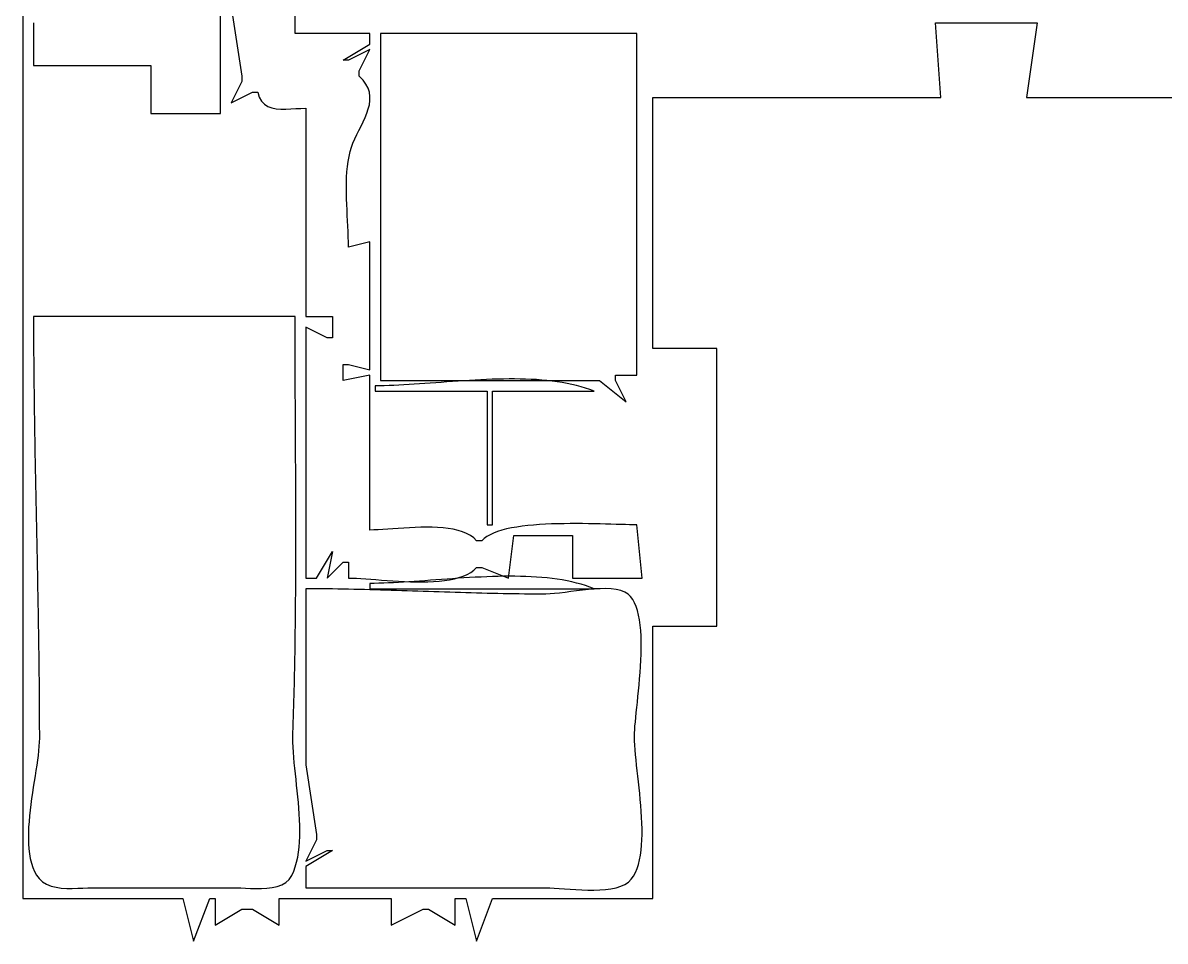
# Model space of a CAD drawing. Header units: metres. Extents: x 259 to 989, y 166 to 626.
# Drawn here: x 259 to 473, y 166 to 338 of the extents above; entities that cross this region are included whole.
import ezdxf

# ---------------------------------------------------------------- set-up
doc = ezdxf.new("R2010")
doc.units = ezdxf.units.M

msp = doc.modelspace()

# ---------------------------------------------------------------- linework, layer by layer
for p, q in [((310, 336), (310, 405)), ((259, 404), (259, 174)), ((296, 321), (296, 402)), ((298, 341), (300, 328)), ((261.0038, 336.0039), (261.0027, 335.0031)), ((261.0051, 337.0047), (261.0038, 336.0039)), ((261.0065, 338.0056), (261.0051, 337.0047)), ((324, 336), (310, 336)), ((324, 334), (324, 336)), ((326, 336), (326, 271)), ((374, 336), (326, 336)), ((374, 272), (374, 336)), ((431, 324), (430, 338)), ((430, 338), (449, 338)), ((449, 338), (447, 324)), ((261.0017, 334.0024), (261.001, 333.0017)), ((261.0027, 335.0031), (261.0017, 334.0024)), ((319, 331), (324, 334)), ((261.0004, 332.001), (261.0001, 331.0005)), ((261.001, 333.0017), (261.0004, 332.001)), ((324, 333), (320, 331)), ((322, 329), (324, 333)), ((261.0001, 331.0005), (261, 330)), ((261, 330), (283, 330)), ((283, 330), (283, 321)), ((320, 331), (319, 331)), ((300, 328), (300, 327)), ((322, 328), (322, 329)), ((322.7314, 327.2715), (322, 328)), ((300, 327), (298, 323)), ((323.2848, 326.5299), (322.7314, 327.2715)), ((323.6753, 325.7763), (323.2848, 326.5299)), ((323.9181, 325.012), (323.6753, 325.7763)), ((298, 323), (302, 325)), ((302, 325), (303, 325)), ((303, 325), (303.2973, 324.0551)), ((303.2973, 324.0551), (303.7273, 323.3135)), ((303.7273, 323.3135), (304.275, 322.7522)), ((323.9122, 322.6681), (324.0213, 323.4567)), ((324.0284, 324.2384), (323.9181, 325.012)), ((324.0213, 323.4567), (324.0284, 324.2384)), ((377, 277), (377, 324)), ((377, 324), (431, 324)), ((447, 324), (497, 324)), ((283, 321), (296, 321)), ((304.275, 322.7522), (304.9251, 322.348)), ((304.9251, 322.348), (305.6626, 322.0778)), ((305.6626, 322.0778), (306.4723, 321.9186)), ((306.4723, 321.9186), (307.3391, 321.8472)), ((307.3391, 321.8472), (308.2479, 321.8406)), ((308.2479, 321.8406), (309.1835, 321.8757)), ((309.1835, 321.8757), (310.1308, 321.9293)), ((310.1308, 321.9293), (311.0746, 321.9784)), ((311.0746, 321.9784), (312, 322)), ((312, 322), (312, 283)), ((323.1237, 320.2744), (323.4481, 321.0757)), ((323.4481, 321.0757), (323.716, 321.8741)), ((323.716, 321.8741), (323.9122, 322.6681)), ((322.3657, 318.6679), (322.7578, 319.4714)), ((322.7578, 319.4714), (323.1237, 320.2744)), ((321.184, 316.268), (321.5637, 317.065)), ((321.5637, 317.065), (321.9626, 317.8654)), ((321.9626, 317.8654), (322.3657, 318.6679)), ((320.3132, 313.9104), (320.5436, 314.6894)), ((320.5436, 314.6894), (320.839, 315.4757)), ((320.839, 315.4757), (321.184, 316.268)), ((319.9434, 312.0395), (320.1077, 312.986)), ((320.1077, 312.986), (320.3132, 313.9105)), ((319.7239, 310.0906), (319.8166, 311.0735)), ((319.8166, 311.0735), (319.9434, 312.0395)), ((319.6261, 308.0844), (319.6615, 309.0934)), ((319.6615, 309.0934), (319.7239, 310.0906)), ((319.6139, 307.0662), (319.6261, 308.0844)), ((319.6216, 306.0415), (319.6139, 307.0662)), ((319.6454, 305.0128), (319.6216, 306.0415)), ((319.6818, 303.9826), (319.6454, 305.0128)), ((319.7272, 302.9536), (319.6818, 303.9826)), ((319.7782, 301.9283), (319.7272, 302.9536)), ((319.8311, 300.9094), (319.7782, 301.9283)), ((319.8824, 299.8994), (319.8311, 300.9094)), ((319.9285, 298.9008), (319.8824, 299.8994)), ((319.9658, 297.9164), (319.9285, 298.9008)), ((319.9908, 296.9485), (319.9658, 297.9164)), ((320, 296), (319.9908, 296.9485)), ((324, 297), (320, 296)), ((324, 273), (324, 297)), ((261, 283), (261.0005, 281.9972)), ((310, 283), (261, 283)), ((310.0002, 282.0006), (310, 283)), ((312, 283), (317, 283)), ((317, 283), (317, 279)), ((261.0005, 281.9972), (261.002, 280.9946)), ((261.002, 280.9946), (261.0045, 279.992)), ((310.001, 281.0011), (310.0002, 282.0006)), ((310.0022, 280.0016), (310.001, 281.0011)), ((316, 279), (312, 281)), ((312, 281), (312, 234)), ((261.0045, 279.992), (261.008, 278.9896)), ((261.008, 278.9896), (261.0125, 277.9872)), ((310.0039, 279.002), (310.0022, 280.0016)), ((310.006, 278.0023), (310.0039, 279.002)), ((317, 279), (316, 279)), ((261.0125, 277.9872), (261.0178, 276.9849)), ((261.0178, 276.9849), (261.0241, 275.9827)), ((310.0085, 277.0026), (310.006, 278.0023)), ((310.0114, 276.0028), (310.0085, 277.0026)), ((389, 277), (377, 277)), ((389, 225), (389, 277)), ((261.0241, 275.9827), (261.0312, 274.9806)), ((261.0312, 274.9806), (261.0391, 273.9785)), ((261.0391, 273.9785), (261.0479, 272.9765)), ((310.0146, 275.0029), (310.0114, 276.0028)), ((310.0181, 274.003), (310.0146, 275.0029)), ((310.022, 273.003), (310.0181, 274.003)), ((319, 271), (319, 274)), ((319, 274), (320, 274)), ((320, 274), (324, 273)), ((261.0479, 272.9765), (261.0574, 271.9747)), ((261.0574, 271.9747), (261.0677, 270.9729)), ((310.0261, 272.003), (310.022, 273.003)), ((310.0304, 271.0029), (310.0261, 272.003)), ((324, 272), (319, 271)), ((324, 243), (324, 272)), ((370, 271), (370, 272)), ((370, 272), (374, 272)), ((261.0677, 270.9729), (261.0787, 269.9711)), ((261.0787, 269.9711), (261.0905, 268.9695)), ((310.035, 270.0028), (310.0304, 271.0029)), ((310.0398, 269.0026), (310.035, 270.0028)), ((325.8468, 270.0058), (325, 270)), ((325, 270), (325, 269)), ((326.7158, 270.0226), (325.8468, 270.0058)), ((326, 271), (367, 271)), ((327.6058, 270.0495), (326.7158, 270.0226)), ((328.5155, 270.0855), (327.6058, 270.0495)), ((329.4439, 270.1298), (328.5155, 270.0855)), ((330.3896, 270.1813), (329.4439, 270.1298)), ((331.3515, 270.2391), (330.3896, 270.1813)), ((332.3284, 270.3024), (331.3515, 270.2391)), ((333.3191, 270.3701), (332.3284, 270.3024)), ((334.3225, 270.4414), (333.3191, 270.3701)), ((335.3374, 270.5152), (334.3225, 270.4414)), ((336.3625, 270.5908), (335.3374, 270.5152)), ((337.3967, 270.667), (336.3625, 270.5908)), ((338.4388, 270.7431), (337.3967, 270.667)), ((339.4876, 270.818), (338.4388, 270.7431)), ((340.5419, 270.8909), (339.4876, 270.818)), ((341.6005, 270.9607), (340.5419, 270.8909)), ((342.6623, 271.0267), (341.6005, 270.9607)), ((343.726, 271.0877), (342.6623, 271.0267)), ((344.7905, 271.143), (343.726, 271.0877)), ((345.8546, 271.1915), (344.7905, 271.143)), ((346.9171, 271.2323), (345.8546, 271.1915)), ((347.9767, 271.2646), (346.9171, 271.2323)), ((349.0324, 271.2873), (347.9767, 271.2646)), ((350.0829, 271.2995), (349.0324, 271.2873)), ((351.1271, 271.3003), (350.0829, 271.2995)), ((352.1637, 271.2888), (351.1271, 271.3003)), ((353.1916, 271.264), (352.1637, 271.2888)), ((354.2095, 271.225), (353.1916, 271.264)), ((355.2164, 271.1709), (354.2095, 271.225)), ((356.211, 271.1006), (355.2164, 271.1709)), ((357.192, 271.0134), (356.211, 271.1006)), ((358.1584, 270.9082), (357.192, 271.0134)), ((359.109, 270.7841), (358.1584, 270.9082)), ((360.0425, 270.6403), (359.109, 270.7841)), ((360.9577, 270.4757), (360.0425, 270.6403)), ((361.8536, 270.2894), (360.9577, 270.4757)), ((362.7288, 270.0804), (361.8536, 270.2894)), ((363.5823, 269.848), (362.7288, 270.0804)), ((364.4127, 269.591), (363.5823, 269.848)), ((367, 271), (372, 267)), ((372, 267), (370, 271)), ((261.0905, 268.9695), (261.1029, 267.9679)), ((261.1029, 267.9679), (261.1159, 266.9664)), ((310.0447, 268.0024), (310.0398, 269.0026)), ((310.0498, 267.0021), (310.0447, 268.0024)), ((325, 269), (346, 269)), ((346, 269), (346, 244)), ((347, 244), (347, 269)), ((347, 269), (366, 269)), ((365.219, 269.3087), (364.4127, 269.591)), ((366, 269), (365.219, 269.3087)), ((261.1159, 266.9664), (261.1296, 265.965)), ((261.1296, 265.965), (261.1439, 264.9637)), ((310.055, 266.0018), (310.0498, 267.0021)), ((310.0603, 265.0014), (310.055, 266.0018)), ((261.1439, 264.9637), (261.1587, 263.9624)), ((261.1587, 263.9624), (261.1741, 262.9612)), ((310.0657, 264.001), (310.0603, 265.0014)), ((310.0711, 263.0006), (310.0657, 264.001)), ((261.1741, 262.9612), (261.19, 261.9601)), ((261.19, 261.9601), (261.2064, 260.9591)), ((310.0766, 262.0002), (310.0711, 263.0006)), ((310.082, 260.9997), (310.0766, 262.0002)), ((261.2064, 260.9591), (261.2232, 259.9581)), ((261.2232, 259.9581), (261.2405, 258.9572)), ((261.2405, 258.9572), (261.2582, 257.9564)), ((310.0874, 259.9992), (310.082, 260.9997)), ((310.0927, 258.9986), (310.0874, 259.9992)), ((310.098, 257.9981), (310.0927, 258.9986)), ((261.2582, 257.9564), (261.2763, 256.9556)), ((261.2763, 256.9556), (261.2947, 255.955)), ((310.1031, 256.9975), (310.098, 257.9981)), ((310.1082, 255.9969), (310.1031, 256.9975)), ((261.2947, 255.955), (261.3135, 254.9543)), ((261.3135, 254.9543), (261.3326, 253.9538)), ((310.113, 254.9963), (310.1082, 255.9969)), ((310.1177, 253.9957), (310.113, 254.9963)), ((261.3326, 253.9538), (261.352, 252.9533)), ((261.352, 252.9533), (261.3716, 251.9529)), ((310.1221, 252.9951), (310.1177, 253.9957)), ((310.1264, 251.9944), (310.1221, 252.9951)), ((261.3716, 251.9529), (261.3914, 250.9526)), ((261.3914, 250.9526), (261.4115, 249.9523)), ((310.1303, 250.9938), (310.1264, 251.9944)), ((310.134, 249.9932), (310.1303, 250.9938)), ((261.4115, 249.9523), (261.4317, 248.9521)), ((261.4317, 248.9521), (261.452, 247.952)), ((310.1374, 248.9925), (310.134, 249.9932)), ((310.1404, 247.9919), (310.1374, 248.9925)), ((261.452, 247.952), (261.4725, 246.9519)), ((261.4725, 246.9519), (261.4931, 245.9519)), ((310.1431, 246.9912), (310.1404, 247.9919)), ((310.1454, 245.9906), (310.1431, 246.9912)), ((261.4931, 245.9519), (261.5137, 244.9519)), ((261.5137, 244.9519), (261.5344, 243.952)), ((310.1473, 244.99), (310.1454, 245.9906)), ((310.1487, 243.9894), (310.1473, 244.99)), ((310.1497, 242.9888), (310.1487, 243.9894)), ((346, 244), (347, 244)), ((355.7848, 244.021), (354.6724, 243.937)), ((356.9182, 244.0875), (355.7848, 244.021)), ((358.0671, 244.1379), (356.9182, 244.0875)), ((359.226, 244.1737), (358.0671, 244.1379)), ((360.3891, 244.1964), (359.226, 244.1737)), ((361.551, 244.2077), (360.3891, 244.1964)), ((362.706, 244.209), (361.551, 244.2077)), ((363.8486, 244.2018), (362.706, 244.209)), ((364.9732, 244.1877), (363.8486, 244.2018)), ((366.0742, 244.1681), (364.9732, 244.1877)), ((367.146, 244.1447), (366.0742, 244.1681)), ((368.1831, 244.1189), (367.146, 244.1447)), ((369.1798, 244.0922), (368.1831, 244.1189)), ((370.1305, 244.0662), (369.1798, 244.0922)), ((371.0298, 244.0425), (370.1305, 244.0662)), ((371.8719, 244.0224), (371.0298, 244.0425)), ((372.6514, 244.0077), (371.8719, 244.0224)), ((373.3626, 243.9997), (372.6514, 244.0077)), ((374, 244), (373.3626, 243.9997)), ((375, 234), (374, 244)), ((261.5344, 243.952), (261.555, 242.9522)), ((261.555, 242.9522), (261.5757, 241.9524)), ((261.5757, 241.9524), (261.5963, 240.9527)), ((310.1502, 241.9882), (310.1497, 242.9888)), ((310.1502, 240.9876), (310.1502, 241.9882)), ((324.751, 243.0124), (324, 243)), ((325.5675, 243.0466), (324.751, 243.0124)), ((326.4419, 243.0977), (325.5675, 243.0466)), ((327.3666, 243.1611), (326.4419, 243.0977)), ((328.334, 243.2321), (327.3666, 243.1611)), ((329.3367, 243.3058), (328.334, 243.2321)), ((330.367, 243.3776), (329.3367, 243.3058)), ((331.4174, 243.4426), (330.367, 243.3776)), ((332.4803, 243.4963), (331.4174, 243.4426)), ((333.5482, 243.5338), (332.4803, 243.4963)), ((334.6136, 243.5504), (333.5482, 243.5338)), ((335.6687, 243.5414), (334.6136, 243.5504)), ((336.7062, 243.502), (335.6687, 243.5414)), ((337.7184, 243.4276), (336.7062, 243.502)), ((338.6979, 243.3132), (337.7184, 243.4276)), ((339.6369, 243.1544), (338.6979, 243.3132)), ((340.528, 242.9462), (339.6369, 243.1544)), ((341.3636, 242.684), (340.528, 242.9462)), ((342.1361, 242.363), (341.3636, 242.684)), ((342.8381, 241.9784), (342.1361, 242.363)), ((343.4619, 241.5257), (342.8381, 241.9784)), ((346.5306, 242.1365), (345.936, 241.7926)), ((347.2021, 242.4477), (346.5306, 242.1365)), ((347.9449, 242.7275), (347.2021, 242.4477)), ((348.7534, 242.9775), (347.9449, 242.7275)), ((349.6221, 243.1992), (348.7534, 242.9775)), ((350.5453, 243.3941), (349.6221, 243.1992)), ((350, 234), (351, 242)), ((351.5176, 243.5639), (350.5453, 243.3941)), ((351, 242), (362, 242)), ((352.5332, 243.7099), (351.5176, 243.5639)), ((353.5867, 243.8338), (352.5332, 243.7099)), ((354.6724, 243.937), (353.5867, 243.8338)), ((362, 242), (362, 234)), ((261.5963, 240.9527), (261.6169, 239.9531)), ((261.6169, 239.9531), (261.6374, 238.9535)), ((310.1485, 238.9866), (310.1496, 239.9871)), ((310.1496, 239.9871), (310.1502, 240.9876)), ((344, 241), (343.4619, 241.5257)), ((345, 241), (344, 241)), ((345.424, 241.4142), (345, 241)), ((345.936, 241.7926), (345.424, 241.4142)), ((261.6374, 238.9535), (261.6577, 237.954)), ((261.6577, 237.954), (261.6779, 236.9545)), ((310.1444, 236.9856), (310.1468, 237.9861)), ((310.1468, 237.9861), (310.1485, 238.9866)), ((314, 234), (317, 239)), ((317, 239), (316, 234)), ((261.6779, 236.9545), (261.698, 235.9551)), ((261.698, 235.9551), (261.7178, 234.9557)), ((310.1378, 234.9848), (310.1415, 235.9852)), ((310.1415, 235.9852), (310.1444, 236.9856)), ((316, 234), (319, 237)), ((319, 237), (320, 237)), ((320, 237), (320, 234)), ((342.9075, 235.0686), (343.4956, 235.5043)), ((343.4956, 235.5043), (344, 236)), ((344, 236), (345, 236)), ((345, 236), (350, 234)), ((261.7178, 234.9557), (261.7374, 233.9564)), ((261.7374, 233.9564), (261.7568, 232.9572)), ((310.1285, 232.9841), (310.1335, 233.9844)), ((310.1335, 233.9844), (310.1378, 234.9848)), ((312, 234), (314, 234)), ((320, 234), (320.7127, 233.9891)), ((320.7127, 233.9891), (321.4925, 233.9588)), ((321.4925, 233.9588), (322.3333, 233.9124)), ((322.3333, 233.9124), (323.2286, 233.8531)), ((323.2286, 233.8531), (324.1722, 233.7843)), ((324.1722, 233.7843), (325.1578, 233.7093)), ((325.1578, 233.7093), (326.1791, 233.6313)), ((326.1791, 233.6313), (327.2298, 233.5538)), ((327.2298, 233.5538), (328.3036, 233.4799)), ((328.3036, 233.4799), (329.3943, 233.4131)), ((329.3943, 233.4131), (330.4955, 233.3567)), ((331.3132, 233.2987), (330.3384, 233.236)), ((330.4955, 233.3567), (331.6009, 233.3138)), ((332.3018, 233.366), (331.3132, 233.2987)), ((331.6009, 233.3138), (332.7043, 233.2879)), ((333.3031, 233.437), (332.3018, 233.366)), ((332.7043, 233.2879), (333.7994, 233.2823)), ((334.316, 233.5107), (333.3031, 233.437)), ((333.7994, 233.2823), (334.8798, 233.3002)), ((335.3394, 233.5864), (334.316, 233.5107)), ((334.8798, 233.3002), (335.9393, 233.3451)), ((336.3721, 233.663), (335.3394, 233.5864)), ((335.9393, 233.3451), (336.9716, 233.4201)), ((337.4129, 233.7398), (336.3721, 233.663)), ((336.9716, 233.4201), (337.9705, 233.5286)), ((338.4607, 233.8158), (337.4129, 233.7398)), ((337.9705, 233.5286), (338.9295, 233.6739)), ((339.5144, 233.8901), (338.4607, 233.8158)), ((338.9295, 233.6739), (339.8424, 233.8594)), ((340.5729, 233.9618), (339.5144, 233.8901)), ((339.8424, 233.8594), (340.703, 234.0882)), ((341.6349, 234.0301), (340.5729, 233.9618)), ((340.703, 234.0882), (341.5049, 234.3639)), ((341.5049, 234.3639), (342.2418, 234.6895)), ((342.6993, 234.094), (341.6349, 234.0301)), ((342.2418, 234.6895), (342.9075, 235.0686)), ((343.765, 234.1527), (342.6993, 234.094)), ((344.8309, 234.2052), (343.765, 234.1527)), ((345.8957, 234.2507), (344.8309, 234.2052)), ((346.9585, 234.2883), (345.8957, 234.2507)), ((348.0179, 234.3171), (346.9585, 234.2883)), ((349.0729, 234.3361), (348.0179, 234.3171)), ((350.1223, 234.3445), (349.0729, 234.3361)), ((351.165, 234.3415), (350.1223, 234.3445)), ((352.1998, 234.326), (351.165, 234.3415)), ((353.2256, 234.2973), (352.1998, 234.326)), ((354.2413, 234.2543), (353.2256, 234.2973)), ((355.2457, 234.1963), (354.2413, 234.2543)), ((356.2376, 234.1224), (355.2457, 234.1963)), ((357.2159, 234.0316), (356.2376, 234.1224)), ((358.1795, 233.923), (357.2159, 234.0316)), ((359.1272, 233.7958), (358.1795, 233.923)), ((360.0579, 233.6491), (359.1272, 233.7958)), ((360.9704, 233.4819), (360.0579, 233.6491)), ((361.8636, 233.2934), (360.9704, 233.4819)), ((362.7364, 233.0827), (361.8636, 233.2934)), ((362, 234), (375, 234)), ((261.7568, 232.9572), (261.7759, 231.958)), ((261.7759, 231.958), (261.7947, 230.9588)), ((310.1161, 230.9836), (310.1227, 231.9838)), ((310.1227, 231.9838), (310.1285, 232.9841)), ((312, 232), (312, 199)), ((312.9984, 231.9985), (312, 232)), ((313.9968, 231.9942), (312.9984, 231.9985)), ((314.9953, 231.9871), (313.9968, 231.9942)), ((315.9939, 231.9775), (314.9953, 231.9871)), ((316.9924, 231.9655), (315.9939, 231.9775)), ((317.9911, 231.9511), (316.9924, 231.9655)), ((318.9898, 231.9345), (317.9911, 231.9511)), ((319.9885, 231.9159), (318.9898, 231.9345)), ((320.9873, 231.8954), (319.9885, 231.9159)), ((321.9861, 231.8731), (320.9873, 231.8954)), ((322.985, 231.8491), (321.9861, 231.8731)), ((323.984, 231.8236), (322.985, 231.8491)), ((324.983, 231.7968), (323.984, 231.8236)), ((324.8455, 233.0057), (324, 233)), ((324, 233), (324, 232)), ((324, 232), (366, 232)), ((325.7129, 233.0222), (324.8455, 233.0057)), ((325.9821, 231.7686), (324.983, 231.7968)), ((326.6011, 233.0487), (325.7129, 233.0222)), ((326.9813, 231.7394), (325.9821, 231.7686)), ((327.5089, 233.0842), (326.6011, 233.0487)), ((327.9805, 231.7092), (326.9813, 231.7394)), ((328.4352, 233.1278), (327.5089, 233.0842)), ((328.9798, 231.6781), (327.9805, 231.7092)), ((329.3787, 233.1787), (328.4352, 233.1278)), ((329.9792, 231.6463), (328.9798, 231.6781)), ((330.3384, 233.236), (329.3787, 233.1787)), ((330.9787, 231.6139), (329.9792, 231.6463)), ((331.9782, 231.581), (330.9787, 231.6139)), ((332.9778, 231.5479), (331.9782, 231.581)), ((333.9776, 231.5145), (332.9778, 231.5479)), ((334.9774, 231.4811), (333.9776, 231.5145)), ((335.9773, 231.4477), (334.9774, 231.4811)), ((336.9772, 231.4146), (335.9773, 231.4477)), ((337.9773, 231.3818), (336.9772, 231.4146)), ((338.9775, 231.3494), (337.9773, 231.3818)), ((339.9778, 231.3177), (338.9775, 231.3494)), ((340.9781, 231.2867), (339.9778, 231.3177)), ((341.9786, 231.2566), (340.9781, 231.2867)), ((342.9792, 231.2275), (341.9786, 231.2566)), ((343.9799, 231.1996), (342.9792, 231.2275)), ((344.9807, 231.1729), (343.9799, 231.1996)), ((345.9816, 231.1476), (344.9807, 231.1729)), ((346.9827, 231.1238), (345.9816, 231.1476)), ((347.9838, 231.1017), (346.9827, 231.1238)), ((359.5635, 231.2005), (358.6224, 231.0961)), ((360.5713, 231.3287), (359.5635, 231.2005)), ((361.6308, 231.4703), (360.5713, 231.3287)), ((362.7268, 231.6151), (361.6308, 231.4703)), ((363.8444, 231.7527), (362.7268, 231.6151)), ((363.5875, 232.8489), (362.7364, 233.0827)), ((364.4159, 232.5911), (363.5875, 232.8489)), ((364.9686, 231.8729), (363.8444, 231.7527)), ((365.2205, 232.3084), (364.4159, 232.5911)), ((366.0843, 231.9652), (364.9686, 231.8729)), ((366, 232), (365.2205, 232.3084)), ((367.1765, 232.0195), (366.0843, 231.9652)), ((368.2303, 232.0254), (367.1765, 232.0195)), ((369.2306, 231.9727), (368.2303, 232.0254)), ((370.1624, 231.8508), (369.2306, 231.9727)), ((371.0107, 231.6497), (370.1624, 231.8508)), ((371.7604, 231.359), (371.0107, 231.6497)), ((372.3966, 230.9683), (371.7604, 231.359)), ((261.7947, 230.9588), (261.8131, 229.9597)), ((261.8131, 229.9597), (261.8312, 228.9607)), ((310.0916, 227.9831), (310.1006, 228.9832)), ((310.1006, 228.9832), (310.1088, 229.9834)), ((310.1088, 229.9834), (310.1161, 230.9836)), ((348.9851, 231.0814), (347.9838, 231.1017)), ((349.9865, 231.0631), (348.9851, 231.0814)), ((350.988, 231.0468), (349.9865, 231.0631)), ((351.9897, 231.0327), (350.988, 231.0468)), ((352.9915, 231.021), (351.9897, 231.0327)), ((353.9934, 231.0117), (352.9915, 231.021)), ((354.9954, 231.005), (353.9934, 231.0117)), ((355.9976, 231.001), (354.9954, 231.005)), ((357, 231), (355.9976, 231.001)), ((357.7628, 231.0258), (357, 231)), ((358.6224, 231.0961), (357.7628, 231.0258)), ((372.8552, 230.54), (372.3966, 230.9683)), ((373.2576, 230.0138), (372.8552, 230.54)), ((373.6069, 229.3968), (373.2576, 230.0138)), ((373.9059, 228.696), (373.6069, 229.3968)), ((261.8312, 228.9607), (261.8489, 227.9617)), ((261.8489, 227.9617), (261.8662, 226.9628)), ((261.8662, 226.9628), (261.883, 225.9639)), ((310.071, 225.9831), (310.0818, 226.9831)), ((310.0818, 226.9831), (310.0916, 227.9831)), ((374.1575, 227.9185), (373.9059, 228.696)), ((374.3646, 227.0711), (374.1575, 227.9185)), ((374.5303, 226.1611), (374.3646, 227.0711)), ((261.883, 225.9639), (261.8994, 224.9651)), ((261.8994, 224.9651), (261.9153, 223.9663)), ((310.0467, 223.9833), (310.0593, 224.9832)), ((310.0593, 224.9832), (310.071, 225.9831)), ((374.6574, 225.1953), (374.5303, 226.1611)), ((374.7488, 224.1809), (374.6574, 225.1953)), ((377, 174), (377, 225)), ((377, 225), (389, 225)), ((261.9153, 223.9663), (261.9307, 222.9676)), ((261.9307, 222.9676), (261.9455, 221.9689)), ((310.0185, 221.9837), (310.0331, 222.9835)), ((310.0331, 222.9835), (310.0467, 223.9833)), ((374.8074, 223.1248), (374.7488, 224.1809)), ((374.8362, 222.034), (374.8074, 223.1248)), ((261.9455, 221.9689), (261.9598, 220.9702)), ((261.9598, 220.9702), (261.9735, 219.9717)), ((309.9863, 219.9844), (310.0029, 220.984)), ((310.0029, 220.984), (310.0185, 221.9837)), ((374.816, 219.7767), (374.8381, 220.9157)), ((374.8381, 220.9157), (374.8362, 222.034)), ((261.9735, 219.9717), (261.9865, 218.9731)), ((261.9865, 218.9731), (261.9989, 217.9746)), ((309.9498, 217.9854), (309.9686, 218.9849)), ((309.9686, 218.9849), (309.9863, 219.9844)), ((374.7116, 217.4652), (374.7729, 218.6243)), ((374.7729, 218.6243), (374.816, 219.7767)), ((261.9989, 217.9746), (262.0107, 216.9761)), ((262.0107, 216.9761), (262.0217, 215.9777)), ((309.9088, 215.9867), (309.9298, 216.986)), ((309.9298, 216.986), (309.9498, 217.9854)), ((374.5463, 215.1557), (374.6351, 216.3067)), ((374.6351, 216.3067), (374.7116, 217.4652)), ((262.0217, 215.9777), (262.032, 214.9794)), ((262.032, 214.9794), (262.0415, 213.981)), ((309.8631, 213.9883), (309.8865, 214.9874)), ((309.8865, 214.9874), (309.9088, 215.9867)), ((374.3435, 212.9044), (374.4481, 214.0193)), ((374.4481, 214.0193), (374.5463, 215.1557)), ((262.0415, 213.981), (262.0503, 212.9827)), ((262.0503, 212.9827), (262.0582, 211.9845)), ((262.0582, 211.9845), (262.0653, 210.9863)), ((309.7853, 210.9913), (309.8125, 211.9902)), ((309.8125, 211.9902), (309.8384, 212.9892)), ((309.8384, 212.9892), (309.8631, 213.9883)), ((374.2354, 211.8181), (374.3435, 212.9044)), ((262.0653, 210.9863), (262.0716, 209.9881)), ((262.0716, 209.9881), (262.0769, 208.99)), ((309.727, 208.9938), (309.7568, 209.9925)), ((309.7568, 209.9925), (309.7853, 210.9913)), ((373.9191, 208.801), (374.0202, 209.7593)), ((374.0202, 209.7593), (374.1267, 210.7674)), ((374.1267, 210.7674), (374.2354, 211.8181)), ((262.0769, 208.99), (262.0814, 207.9919)), ((262.0814, 207.9919), (262.0849, 206.9939)), ((309.6633, 206.9967), (309.6959, 207.9952)), ((309.6959, 207.9952), (309.727, 208.9938)), ((373.7441, 207.0613), (373.826, 207.8993)), ((373.826, 207.8993), (373.9191, 208.801)), ((262.0849, 206.9939), (262.0874, 205.9959)), ((262.0874, 205.9959), (262.0889, 204.9979)), ((309.5941, 205), (309.6294, 205.9983)), ((309.6294, 205.9983), (309.6633, 206.9967)), ((373.5941, 205), (373.6252, 205.6046)), ((373.6252, 205.6046), (373.6762, 206.2941)), ((373.6762, 206.2941), (373.7441, 207.0613)), ((262.0895, 204), (262.0726, 203.2781)), ((262.0889, 204.9979), (262.0895, 204)), ((309.5788, 204.1475), (309.5941, 205)), ((309.5911, 203.2588), (309.5788, 204.1475)), ((373.5837, 204.2866), (373.5941, 205)), ((373.6, 203.5153), (373.5837, 204.2866)), ((373.6399, 202.6908), (373.6, 203.5153)), ((261.9486, 201.6745), (261.849, 200.8018)), ((262.0244, 202.5014), (261.9486, 201.6745)), ((262.0726, 203.2781), (262.0244, 202.5014)), ((309.6278, 202.337), (309.5911, 203.2588)), ((309.6855, 201.3852), (309.6278, 202.337)), ((309.7612, 200.4064), (309.6855, 201.3852)), ((373.7004, 201.8176), (373.6399, 202.6908)), ((373.7783, 200.9003), (373.7004, 201.8176)), ((261.7293, 199.8877), (261.5933, 198.9367)), ((261.849, 200.8018), (261.7293, 199.8877)), ((309.8514, 199.4038), (309.7612, 200.4064)), ((309.9531, 198.3804), (309.8514, 199.4038)), ((373.8708, 199.9435), (373.7783, 200.9003)), ((373.9746, 198.9518), (373.8708, 199.9435)), ((261.2871, 196.9422), (261.1245, 195.9075)), ((261.4447, 197.9534), (261.2871, 196.9422)), ((261.5933, 198.9367), (261.4447, 197.9534)), ((310.0629, 197.3394), (309.9531, 198.3804)), ((310.1776, 196.2838), (310.0629, 197.3394)), ((312, 199), (314, 186)), ((374.0868, 197.9298), (373.9746, 198.9518)), ((374.2042, 196.8822), (374.0868, 197.9298)), ((374.324, 195.8133), (374.2042, 196.8822)), ((260.9604, 194.8538), (260.7987, 193.7857)), ((261.1245, 195.9075), (260.9604, 194.8538)), ((310.294, 195.2168), (310.1776, 196.2838)), ((310.4089, 194.1413), (310.294, 195.2168)), ((374.4429, 194.728), (374.324, 195.8133)), ((260.643, 192.7075), (260.4972, 191.6237)), ((260.7987, 193.7857), (260.643, 192.7075)), ((310.519, 193.0606), (310.4089, 194.1413)), ((310.6211, 191.9777), (310.519, 193.0606)), ((374.558, 193.6308), (374.4429, 194.728)), ((374.6662, 192.5262), (374.558, 193.6308)), ((260.3649, 190.5389), (260.2498, 189.4574)), ((260.4972, 191.6237), (260.3649, 190.5389)), ((310.7119, 190.8957), (310.6211, 191.9777)), ((310.7883, 189.8176), (310.7119, 190.8957)), ((374.7645, 191.4188), (374.6662, 192.5262)), ((374.8498, 190.3133), (374.7645, 191.4188)), ((260.1558, 188.3838), (260.0866, 187.3226)), ((260.2498, 189.4574), (260.1558, 188.3838)), ((310.8469, 188.7467), (310.7883, 189.8176)), ((310.8845, 187.6859), (310.8469, 188.7467)), ((374.919, 189.2143), (374.8498, 190.3133)), ((374.9691, 188.1263), (374.919, 189.2143)), ((260.0458, 186.2782), (260.0373, 185.255)), ((260.0866, 187.3226), (260.0458, 186.2782)), ((310.884, 185.6072), (310.898, 186.6384)), ((310.898, 186.6384), (310.8845, 187.6859)), ((374.9972, 187.0539), (374.9691, 188.1263)), ((375, 186.0017), (374.9972, 187.0539)), ((260.0373, 185.255), (260.0648, 184.2576)), ((260.0648, 184.2576), (260.1319, 183.2904)), ((310.7608, 183.6063), (310.8394, 184.5955)), ((310.8394, 184.5955), (310.884, 185.6072)), ((314, 185), (312, 181)), ((314, 186), (314, 185)), ((374.9179, 183.9765), (374.9746, 184.9744)), ((374.9746, 184.9744), (375, 186.0017)), ((260.1319, 183.2904), (260.2425, 182.3579)), ((260.2425, 182.3579), (260.4003, 181.4646)), ((310.4891, 181.708), (310.6452, 182.6428)), ((310.6452, 182.6428), (310.7608, 183.6063)), ((312, 181), (316, 183)), ((317, 183), (312, 180)), ((316, 183), (317, 183)), ((374.5296, 181.2052), (374.6984, 182.0873)), ((374.6984, 182.0873), (374.8269, 183.0126)), ((374.8269, 183.0126), (374.9179, 183.9765)), ((260.4003, 181.4646), (260.609, 180.6149)), ((260.609, 180.6149), (260.8723, 179.8134)), ((260.8723, 179.8134), (261.1941, 179.0644)), ((309.7464, 179.1068), (310.043, 179.9369)), ((310.043, 179.9369), (310.2895, 180.805)), ((310.2895, 180.805), (310.4891, 181.708)), ((312, 180), (312, 176)), ((374.0584, 179.5889), (374.3173, 180.3708)), ((374.3173, 180.3708), (374.5296, 181.2052)), ((261.1941, 179.0644), (261.5779, 178.3725)), ((261.5779, 178.3725), (262.0277, 177.7422)), ((262.0277, 177.7422), (262.6611, 177.1257)), ((308.9033, 177.5677), (309.3966, 178.3179)), ((309.3966, 178.3179), (309.7464, 179.1068)), ((372.9722, 177.6033), (373.3889, 178.2005)), ((373.3889, 178.2005), (373.75, 178.8639)), ((373.75, 178.8639), (374.0584, 179.5889)), ((262.6611, 177.1257), (263.4185, 176.6575)), ((263.4185, 176.6575), (264.2767, 176.3186)), ((264.2767, 176.3186), (265.2127, 176.0902)), ((265.2127, 176.0902), (266.2032, 175.9533)), ((266.2032, 175.9533), (267.2253, 175.8892)), ((267.2253, 175.8892), (268.2558, 175.879)), ((268.2558, 175.879), (269.2716, 175.9039)), ((269.2716, 175.9039), (270.2497, 175.9449)), ((270.2497, 175.9449), (271.1668, 175.9832)), ((271.1668, 175.9832), (272, 176)), ((272, 176), (299, 176)), ((299, 176), (299.811, 175.9815)), ((299.811, 175.9815), (300.71, 175.9388)), ((300.71, 175.9388), (301.6736, 175.8906)), ((301.6736, 175.8906), (302.6784, 175.8557)), ((302.6784, 175.8557), (303.7011, 175.853)), ((303.7011, 175.853), (304.7183, 175.9013)), ((304.7183, 175.9013), (305.7065, 176.0194)), ((305.7065, 176.0194), (306.6426, 176.2263)), ((306.6426, 176.2263), (307.5029, 176.5408)), ((307.5029, 176.5408), (308.2643, 176.9816)), ((308.2643, 176.9816), (308.9033, 177.5677)), ((312, 176), (357, 176)), ((357, 176), (357.7254, 175.9835)), ((357.7254, 175.9835), (358.5552, 175.9397)), ((358.5552, 175.9397), (359.4737, 175.8767)), ((359.4737, 175.8767), (360.4656, 175.8028)), ((360.4656, 175.8028), (361.5152, 175.7263)), ((361.5152, 175.7263), (362.6071, 175.6554)), ((362.6071, 175.6554), (363.7257, 175.5984)), ((363.7257, 175.5984), (364.8556, 175.5634)), ((364.8556, 175.5634), (365.9812, 175.5587)), ((365.9812, 175.5587), (367.0871, 175.5927)), ((367.0871, 175.5927), (368.1577, 175.6734)), ((368.1577, 175.6734), (369.1775, 175.8093)), ((369.1775, 175.8093), (370.131, 176.0085)), ((370.131, 176.0085), (371.0028, 176.2792)), ((371.0028, 176.2792), (371.7772, 176.6297)), ((371.7772, 176.6297), (372.4388, 177.0683)), ((372.4388, 177.0683), (372.9722, 177.6033)), ((259, 174), (289, 174)), ((289, 174), (291, 166)), ((291, 166), (294, 174)), ((294, 174), (295, 174)), ((295, 174), (295, 169)), ((307, 169), (307, 174)), ((307, 174), (328, 174)), ((328, 174), (328, 169)), ((340, 169), (340, 174)), ((340, 174), (342, 174)), ((342, 174), (344, 166)), ((344, 166), (347, 174)), ((347, 174), (377, 174)), ((295, 169), (300, 172)), ((300, 172), (301, 172)), ((301, 172), (302, 172)), ((302, 172), (307, 169)), ((328, 169), (334, 172)), ((334, 172), (335, 172)), ((335, 172), (340, 169))]:
    msp.add_line(p, q)

doc.saveas('drawing.dxf')
